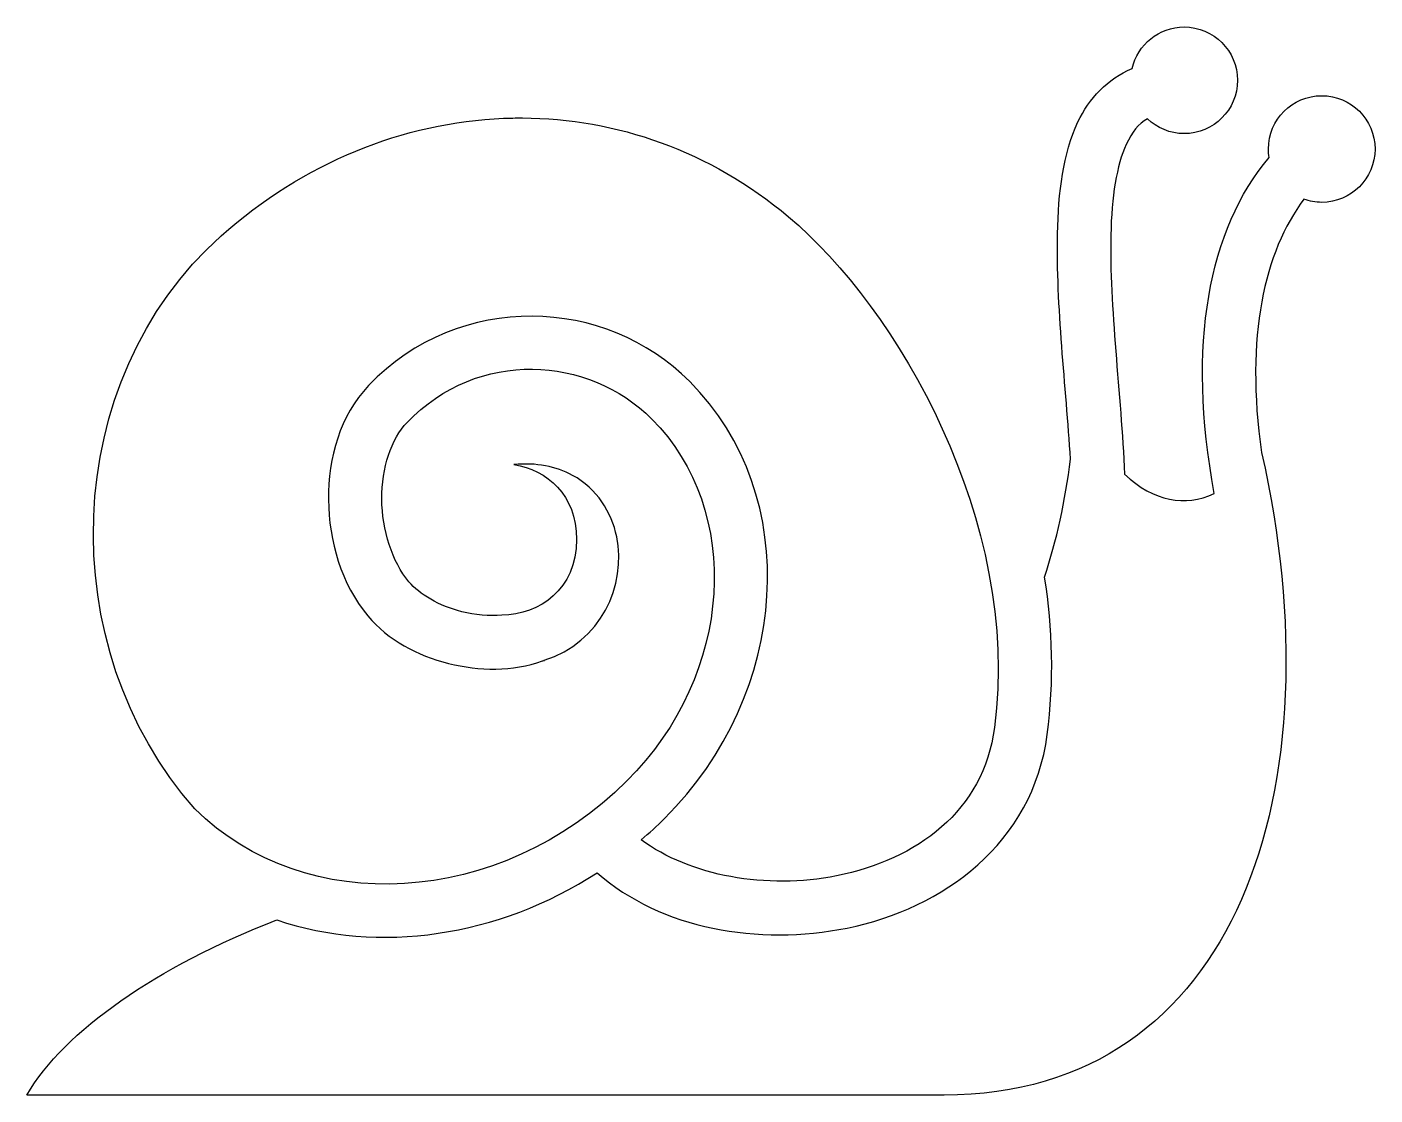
# Model space of a CAD drawing. Header units: centimetres. Extents: x -10 to 10, y -8.1 to 7.7.
import ezdxf

# ---------------------------------------------------------------- set-up
doc = ezdxf.new("R2010")
doc.units = ezdxf.units.CM
doc.header["$MEASUREMENT"] = 0
doc.layers.add('Layer 1', color=7, linetype='Continuous')

msp = doc.modelspace()

# ---------------------------------------------------------------- linework, layer by layer
at = {"layer": 'Layer 1'}
for points, knots in [([(7.14747, 7.66137), (6.77239, 7.66137), (6.45802, 7.39951), (6.3779, 7.04867), (6.3779, 7.04867), (6.01555, 6.89265), (5.73716, 6.60097), (5.57544, 6.25536), (5.57544, 6.25536), (5.35389, 5.78211), (5.28667, 5.216), (5.2736, 4.59761), (5.2736, 4.59761), (5.25146, 3.54746), (5.39968, 2.33193), (5.46471, 1.26508), (5.46471, 1.26508), (5.38957, 0.64664), (5.25948, 0.06253), (5.08254, -0.48093), (5.08254, -0.48093), (5.2023, -1.23717), (5.22549, -2.01951), (5.12218, -2.8081), (5.12218, -2.8081), (4.91062, -4.42254), (3.58221, -5.386), (2.16115, -5.67287), (2.16115, -5.67287), (0.85192, -5.93726), (-0.59292, -5.69058), (-1.53513, -4.8546), (-1.53513, -4.8546), (-3.00055, -5.80802), (-4.76714, -6.05968), (-6.27506, -5.55434), (-6.27506, -5.55434), (-8.04814, -6.23949), (-9.41784, -7.19155), (-9.97007, -8.14497), (-9.97007, -8.14497), (-9.97007, -8.14497), (3.59482, -8.14495), (3.59482, -8.14495), (3.59482, -8.14495), (7.94255, -8.14495), (9.41198, -3.59553), (8.29258, 1.36519), (8.29258, 1.36519), (8.29182, 1.36422), (8.29072, 1.36359), (8.28997, 1.36266), (8.28997, 1.36266), (8.04919, 3.08535), (8.33129, 4.33339), (8.91853, 5.1116), (8.91853, 5.1116), (9.00101, 5.08229), (9.08956, 5.06543), (9.18208, 5.06543), (9.18208, 5.06543), (9.6178, 5.06543), (9.97012, 5.41905), (9.97012, 5.85481), (9.97012, 5.85481), (9.97012, 6.29049), (9.61781, 6.64411), (9.18208, 6.64411), (9.18208, 6.64411), (8.74636, 6.64411), (8.3927, 6.29049), (8.3927, 5.85473), (8.3927, 5.85473), (8.3927, 5.81185), (8.39671, 5.77065), (8.40324, 5.72958), (8.40324, 5.72958), (7.50751, 4.66842), (7.18653, 2.95881), (7.59151, 0.75772), (7.59151, 0.75772), (7.15735, 0.5538), (6.69957, 0.63636), (6.26592, 1.04235), (6.26592, 1.04235), (6.21169, 2.22314), (6.03973, 3.54165), (6.06166, 4.58045), (6.06166, 4.58045), (6.07359, 5.14571), (6.14895, 5.62284), (6.28831, 5.92055), (6.28831, 5.92055), (6.37686, 6.10988), (6.46634, 6.23023), (6.6033, 6.30141), (6.6033, 6.30141), (6.74477, 6.16664), (6.9366, 6.08268), (7.14748, 6.08268), (7.14748, 6.08268), (7.5832, 6.08268), (7.93552, 6.4363), (7.93552, 6.87206), (7.93552, 6.87206), (7.93552, 7.30774), (7.58321, 7.66136), (7.14748, 7.66136), (7.14748, 7.66136), (7.14748, 7.66136), (7.14747, 7.66137), (7.14747, 7.66137)], [0, 0, 0, 0, 0.03448276, 0.03448276, 0.03448276, 0.03448276, 0.06896552, 0.06896552, 0.06896552, 0.06896552, 0.10344828, 0.10344828, 0.10344828, 0.10344828, 0.13793103, 0.13793103, 0.13793103, 0.13793103, 0.17241379, 0.17241379, 0.17241379, 0.17241379, 0.20689655, 0.20689655, 0.20689655, 0.20689655, 0.24137931, 0.24137931, 0.24137931, 0.24137931, 0.27586207, 0.27586207, 0.27586207, 0.27586207, 0.31034483, 0.31034483, 0.31034483, 0.31034483, 0.34482759, 0.34482759, 0.34482759, 0.34482759, 0.37931034, 0.37931034, 0.37931034, 0.37931034, 0.4137931, 0.4137931, 0.4137931, 0.4137931, 0.44827586, 0.44827586, 0.44827586, 0.44827586, 0.48275862, 0.48275862, 0.48275862, 0.48275862, 0.51724138, 0.51724138, 0.51724138, 0.51724138, 0.55172414, 0.55172414, 0.55172414, 0.55172414, 0.5862069, 0.5862069, 0.5862069, 0.5862069, 0.62068966, 0.62068966, 0.62068966, 0.62068966, 0.65517241, 0.65517241, 0.65517241, 0.65517241, 0.68965517, 0.68965517, 0.68965517, 0.68965517, 0.72413793, 0.72413793, 0.72413793, 0.72413793, 0.75862069, 0.75862069, 0.75862069, 0.75862069, 0.79310345, 0.79310345, 0.79310345, 0.79310345, 0.82758621, 0.82758621, 0.82758621, 0.82758621, 0.86206897, 0.86206897, 0.86206897, 0.86206897, 0.89655172, 0.89655172, 0.89655172, 0.89655172, 0.93103448, 0.93103448, 0.93103448, 0.93103448, 1, 1, 1, 1]), ([(-2.64208, 6.31465), (-2.73468, 6.31507), (-2.82753, 6.31313), (-2.92014, 6.30938), (-2.92014, 6.30938), (-4.40205, 6.2495), (-5.87789, 5.65683), (-7.09743, 4.56995), (-7.09743, 4.56995), (-9.48962, 2.43802), (-9.60347, -1.52712), (-7.48483, -3.91108), (-7.48483, -3.91108), (-5.85512, -5.52611), (-2.97893, -5.3781), (-1.09638, -3.49598), (-1.09638, -3.49598), (0.49386, -1.91004), (0.61606, 0.50901), (-0.72615, 1.85935), (-0.72615, 1.85935), (-1.65806, 2.79674), (-3.29823, 2.90583), (-4.34597, 1.80925), (-4.34597, 1.80925), (-4.57933, 1.5651), (-4.72464, 1.13372), (-4.72152, 0.67468), (-4.72152, 0.67468), (-4.71832, 0.2156), (-4.56748, -0.25314), (-4.31957, -0.55085), (-4.31957, -0.55085), (-4.16806, -0.73272), (-3.87154, -0.90827), (-3.53946, -0.99226), (-3.53946, -0.99226), (-3.34182, -1.04231), (-3.13482, -1.05889), (-2.94514, -1.04497), (-2.94514, -1.04497), (-2.38873, -1.03536), (-1.84219, -0.66504), (-1.84219, 0.07771), (-1.84219, 0.07771), (-1.84219, 0.74059), (-2.27787, 1.10779), (-2.76723, 1.18588), (-2.76723, 1.18588), (-2.43946, 1.21527), (-2.14386, 1.15982), (-1.89882, 1.02522), (-1.89882, 1.02522), (-1.53997, 0.82796), (-1.32154, 0.4794), (-1.24657, 0.11722), (-1.24657, 0.11722), (-1.09814, -0.59942), (-1.47757, -1.44827), (-2.31793, -1.71047), (-2.31793, -1.71047), (-2.31793, -1.71047), (-2.31658, -1.71308), (-2.31658, -1.71308), (-2.31658, -1.71308), (-2.32341, -1.71561), (-2.33079, -1.71591), (-2.33766, -1.71835), (-2.33766, -1.71835), (-2.3396, -1.71894), (-2.34095, -1.72046), (-2.34293, -1.72101), (-2.34293, -1.72101), (-2.78873, -1.87927), (-3.27914, -1.87142), (-3.73312, -1.75656), (-3.73312, -1.75656), (-4.196, -1.6395), (-4.62868, -1.41217), (-4.92571, -1.05552), (-4.92571, -1.05552), (-5.32285, -0.57877), (-5.50527, 0.05021), (-5.50948, 0.66805), (-5.50948, 0.66805), (-5.5137, 1.2859), (-5.34039, 1.91002), (-4.91651, 2.3535), (-4.91651, 2.3535), (-3.56587, 3.76697), (-1.40548, 3.66071), (-0.16734, 2.41536), (-0.16734, 2.41536), (1.51854, 0.71936), (1.32043, -2.19579), (-0.54023, -4.05211), (-0.54023, -4.05211), (-0.54023, -4.05211), (-0.54023, -4.05338), (-0.54023, -4.05338), (-0.54023, -4.05338), (-0.65101, -4.16416), (-0.76726, -4.26658), (-0.88415, -4.36703), (-0.88415, -4.36703), (-0.16658, -4.90256), (0.97217, -5.1094), (2.00571, -4.90075), (2.00571, -4.90075), (3.19721, -4.66014), (4.17837, -3.94493), (4.34076, -2.70532), (4.34076, -2.70532), (4.74102, 0.34996), (2.89798, 3.50779), (1.29412, 4.85329), (1.29412, 4.85329), (0.12763, 5.83201), (-1.25291, 6.30834), (-2.64196, 6.31466), (-2.64196, 6.31466), (-2.64196, 6.31466), (-2.64208, 6.31465), (-2.64208, 6.31465)], [0, 0, 0, 0, 0.03125, 0.03125, 0.03125, 0.03125, 0.0625, 0.0625, 0.0625, 0.0625, 0.09375, 0.09375, 0.09375, 0.09375, 0.125, 0.125, 0.125, 0.125, 0.15625, 0.15625, 0.15625, 0.15625, 0.1875, 0.1875, 0.1875, 0.1875, 0.21875, 0.21875, 0.21875, 0.21875, 0.25, 0.25, 0.25, 0.25, 0.28125, 0.28125, 0.28125, 0.28125, 0.3125, 0.3125, 0.3125, 0.3125, 0.34375, 0.34375, 0.34375, 0.34375, 0.375, 0.375, 0.375, 0.375, 0.40625, 0.40625, 0.40625, 0.40625, 0.4375, 0.4375, 0.4375, 0.4375, 0.46875, 0.46875, 0.46875, 0.46875, 0.5, 0.5, 0.5, 0.5, 0.53125, 0.53125, 0.53125, 0.53125, 0.5625, 0.5625, 0.5625, 0.5625, 0.59375, 0.59375, 0.59375, 0.59375, 0.625, 0.625, 0.625, 0.625, 0.65625, 0.65625, 0.65625, 0.65625, 0.6875, 0.6875, 0.6875, 0.6875, 0.71875, 0.71875, 0.71875, 0.71875, 0.75, 0.75, 0.75, 0.75, 0.78125, 0.78125, 0.78125, 0.78125, 0.8125, 0.8125, 0.8125, 0.8125, 0.84375, 0.84375, 0.84375, 0.84375, 0.875, 0.875, 0.875, 0.875, 0.90625, 0.90625, 0.90625, 0.90625, 0.9375, 0.9375, 0.9375, 0.9375, 1, 1, 1, 1])]:
    msp.add_open_spline(points, degree=3, knots=knots, dxfattribs=at)

doc.saveas('drawing.dxf')
